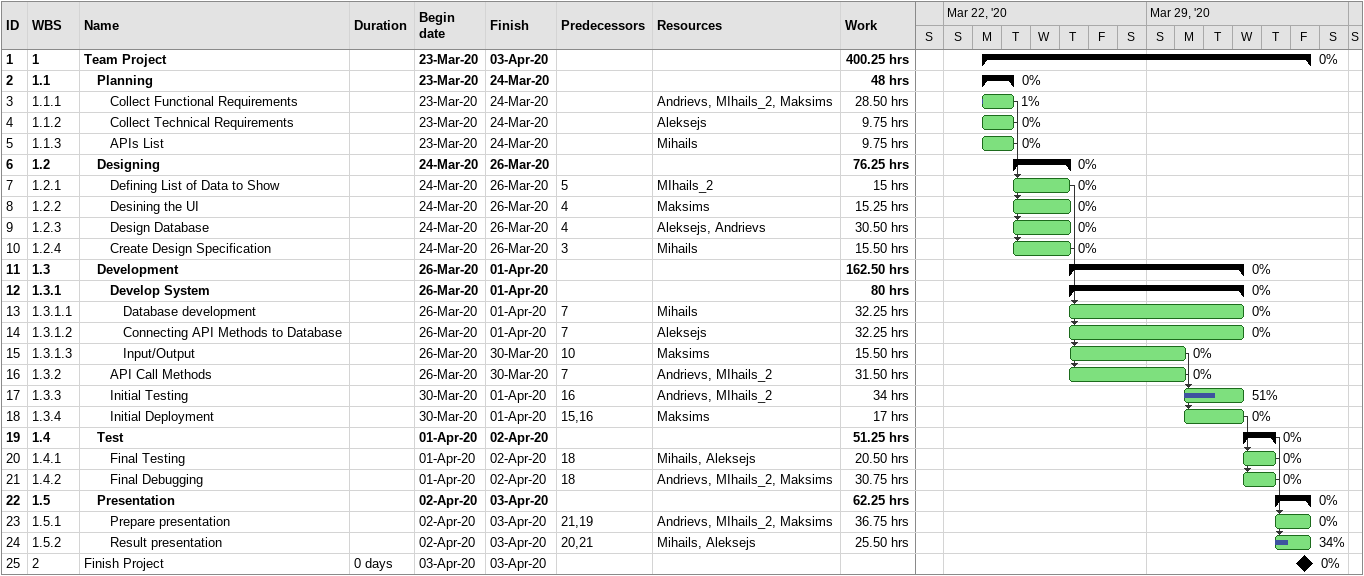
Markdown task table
| ID | WBS | Task | Duration | Start | Finish | Predecessors | Resources | % complete | Work (h) |
|---|---|---|---|---|---|---|---|---|---|
| 1 | 1 | **Team Project** |  | 2020-03-23 | 2020-04-03 |  |  | 0 | 400.25 |
| 2 | 1.1 | **Planning** |  | 2020-03-23 | 2020-03-24 |  |  | 0 | 48 |
| 3 | 1.1.1 | Collect Functional Requirements |  | 2020-03-23 | 2020-03-24 |  | Andrievs, MIhails_2, Maksims | 1 | 28.50 |
| 4 | 1.1.2 | Collect Technical Requirements |  | 2020-03-23 | 2020-03-24 |  | Aleksejs | 0 | 9.75 |
| 5 | 1.1.3 | APIs List |  | 2020-03-23 | 2020-03-24 |  | Mihails | 0 | 9.75 |
| 6 | 1.2 | **Designing** |  | 2020-03-24 | 2020-03-26 |  |  | 0 | 76.25 |
| 7 | 1.2.1 | Defining List of Data to Show |  | 2020-03-24 | 2020-03-26 | 5 | MIhails_2 | 0 | 15 |
| 8 | 1.2.2 | Desining the UI |  | 2020-03-24 | 2020-03-26 | 4 | Maksims | 0 | 15.25 |
| 9 | 1.2.3 | Design Database |  | 2020-03-24 | 2020-03-26 | 4 | Aleksejs, Andrievs | 0 | 30.50 |
| 10 | 1.2.4 | Create Design Specification |  | 2020-03-24 | 2020-03-26 | 3 | Mihails | 0 | 15.50 |
| 11 | 1.3 | **Development** |  | 2020-03-26 | 2020-04-01 |  |  | 0 | 162.50 |
| 12 | 1.3.1 | **Develop System** |  | 2020-03-26 | 2020-04-01 |  |  | 0 | 80 |
| 13 | 1.3.1.1 | Database development |  | 2020-03-26 | 2020-04-01 | 7 | Mihails | 0 | 32.25 |
| 14 | 1.3.1.2 | Connecting API Methods to Database |  | 2020-03-26 | 2020-04-01 | 7 | Aleksejs | 0 | 32.25 |
| 15 | 1.3.1.3 | Input/Output |  | 2020-03-26 | 2020-03-30 | 10 | Maksims | 0 | 15.50 |
| 16 | 1.3.2 | API Call Methods |  | 2020-03-26 | 2020-03-30 | 7 | Andrievs, MIhails_2 | 0 | 31.50 |
| 17 | 1.3.3 | Initial Testing |  | 2020-03-30 | 2020-04-01 | 16 | Andrievs, MIhails_2 | 51 | 34 |
| 18 | 1.3.4 | Initial Deployment |  | 2020-03-30 | 2020-04-01 | 15, 16 | Maksims | 0 | 17 |
| 19 | 1.4 | **Test** |  | 2020-04-01 | 2020-04-02 |  |  | 0 | 51.25 |
| 20 | 1.4.1 | Final Testing |  | 2020-04-01 | 2020-04-02 | 18 | Mihails, Aleksejs | 0 | 20.50 |
| 21 | 1.4.2 | Final Debugging |  | 2020-04-01 | 2020-04-02 | 18 | Andrievs, MIhails_2, Maksims | 0 | 30.75 |
| 22 | 1.5 | **Presentation** |  | 2020-04-02 | 2020-04-03 |  |  | 0 | 62.25 |
| 23 | 1.5.1 | Prepare presentation |  | 2020-04-02 | 2020-04-03 | 21, 19 | Andrievs, MIhails_2, Maksims | 0 | 36.75 |
| 24 | 1.5.2 | Result presentation |  | 2020-04-02 | 2020-04-03 | 20, 21 | Mihails, Aleksejs | 34 | 25.50 |
| 25 | 2 | Finish Project | 0d | 2020-04-03 | 2020-04-03 |  |  | 0 |  |
